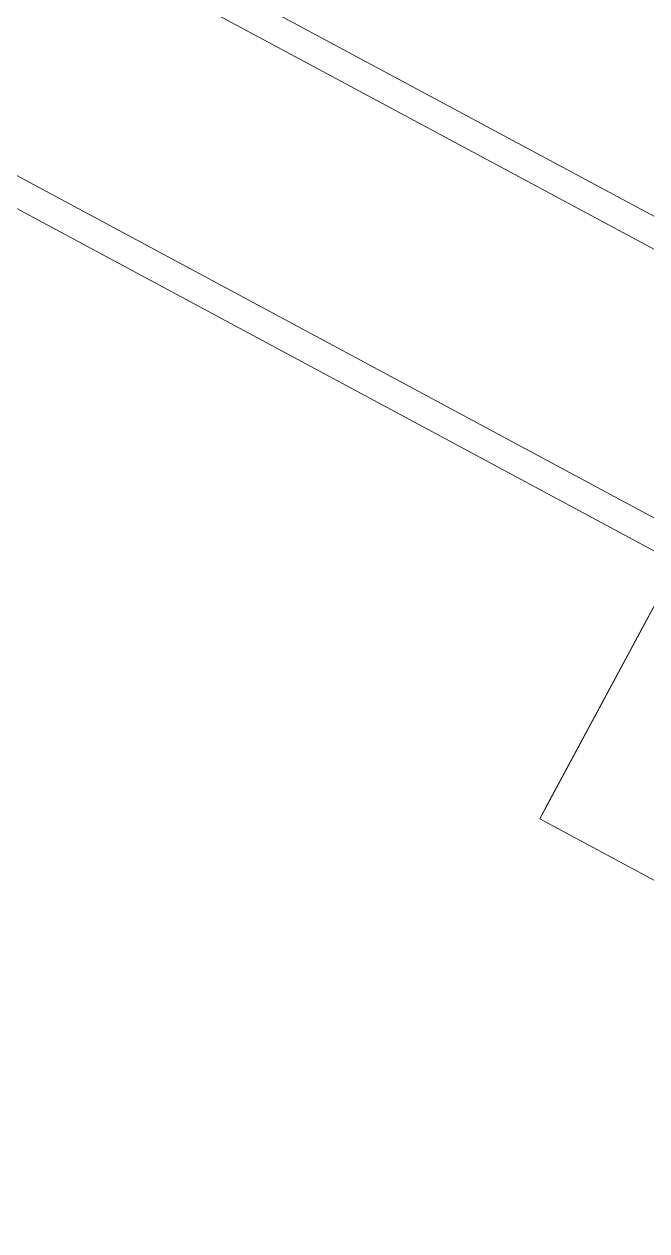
# Model space of a CAD drawing. Header units: millimetres. Extents: x -6949 to 305728, y -55091 to 76684.
# Drawn here: x 21343.9 to 21558.5, y 8087.5 to 8503.5 of the extents above; entities that cross this region are included whole.
import ezdxf

# ---------------------------------------------------------------- set-up
doc = ezdxf.new("R2010")
doc.units = ezdxf.units.MM
doc.layers.add('S-BEAM', color=5, linetype='Continuous', lineweight=18)
doc.layers.add('S-FSTN', color=7, linetype='Continuous', lineweight=18)

msp = doc.modelspace()

# ---------------------------------------------------------------- linework, layer by layer
at = {"layer": 'S-BEAM'}
for p, q in [((21731.5317, 8345.5935), (19173.8357, 9719.9288)), ((21726.7984, 8336.7846), (19169.1024, 9711.1199)), ((19130.4787, 9639.2397), (21688.1747, 8264.9044)), ((19125.7454, 9630.4308), (21683.4414, 8256.0955))]:
    msp.add_line(p, q, dxfattribs=at)
at = {"layer": 'S-FSTN'}
for p, q in [((21521.5943, 8229.5393), (21568.9272, 8317.6278)), ((21564.1939, 8308.819), (21558.514, 8298.2484)), ((21524.4343, 8234.8246), (21558.514, 8298.2484)), ((21524.4343, 8234.8246), (21521.5943, 8229.5393)), ((21521.5943, 8229.5393), (21524.4343, 8234.8246)), ((21785.86, 8087.5405), (21521.5943, 8229.5393)), ((21521.5943, 8229.5393), (21785.86, 8087.5405)), ((21521.5943, 8229.5393), (21785.86, 8087.5405))]:
    msp.add_line(p, q, dxfattribs=at)

doc.saveas('drawing.dxf')
